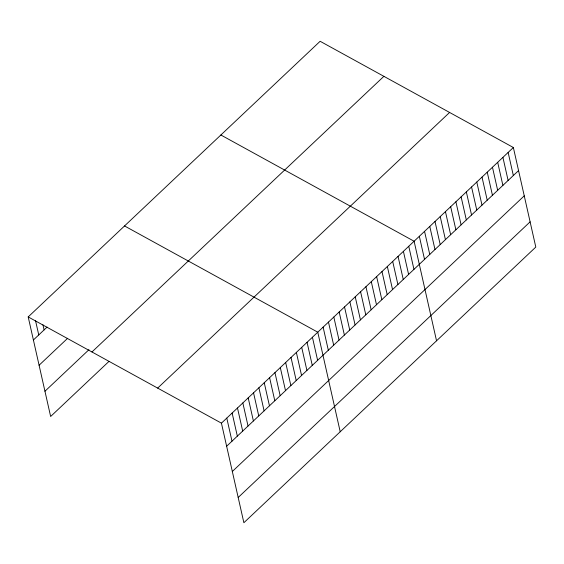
<?xml version="1.0" encoding="UTF-8"?>
<svg xmlns="http://www.w3.org/2000/svg" width="564" height="564" viewBox="0 0 564 564"><rect width="100%" height="100%" fill="white"/><g stroke="black" fill="none" stroke-linecap="round" stroke-linejoin="round"><path stroke-width="0.85" d="M28.2 316.919L320.126 41.278L513.36 147.514L535.8 247.081L243.874 522.722L221.433 423.155L28.2 316.919L50.64 416.486L108.915 361.461M33.403 340L47.08 327.085M39.092 365.239L67.638 338.287M44.951 391.247L88.957 349.694M91.967 351.971L383.894 76.33M157.666 388.095L449.593 112.455M221.433 423.155L513.36 147.514M226.636 446.237L518.563 170.596M232.326 471.476L524.252 195.835M238.184 497.483L530.111 221.842M220.869 134.993L414.103 241.23L436.543 340.804M124.538 225.952L317.772 332.189L340.212 431.763M508.136 152.442L513.339 175.531M502.912 157.377L508.115 180.459M497.688 162.312L502.891 185.394M492.464 167.24L497.667 190.329M487.24 172.175L492.442 195.257M482.016 177.11L487.218 200.192M476.791 182.038L481.994 205.127M471.567 186.973L476.77 210.055M466.343 191.901L471.546 214.99M461.119 196.836L466.322 219.918M455.895 201.771L461.098 224.853M450.671 206.699L455.874 229.788M445.447 211.634L450.65 234.716M440.223 216.569L445.426 239.651M434.999 221.497L440.202 244.586M429.775 226.432L434.978 249.514M424.551 231.367L429.754 254.449M419.327 236.295L424.53 259.384M408.752 246.285L413.955 269.366M403.401 251.34L408.604 274.421M398.05 256.387L403.253 279.476M392.699 261.442L397.902 284.524M387.348 266.497L392.544 289.579M381.99 271.552L387.193 294.634M376.639 276.607L381.842 299.688M371.288 281.655L376.491 304.743M365.937 286.709L371.14 309.791M360.586 291.764L365.789 314.846M355.235 296.819L360.438 319.901M349.884 301.874L355.08 324.956M344.526 306.922L349.729 330.01M339.175 311.977L344.378 335.058M333.825 317.031L339.027 340.113M328.474 322.086L333.676 345.168M323.123 327.141L328.326 350.223M312.421 337.244L317.617 360.325M307.063 342.299L312.266 365.38M301.712 347.353L306.915 370.435M296.361 352.401L301.564 375.49M291.01 357.456L296.213 380.545M285.659 362.511L290.862 385.593M280.308 367.566L285.511 390.648M274.95 372.621L280.153 395.702M269.599 377.668L274.802 400.757M264.248 382.723L269.451 405.812M258.897 387.778L264.1 410.86M253.546 392.833L258.749 415.915M248.195 397.888L253.398 420.97M242.844 402.936L248.04 426.024M237.486 407.991L242.689 431.079M232.135 413.045L237.338 436.127M226.784 418.1L231.987 441.182M42.949 324.765L44.105 329.891M35.476 320.415L38.754 334.945"/></g></svg>
